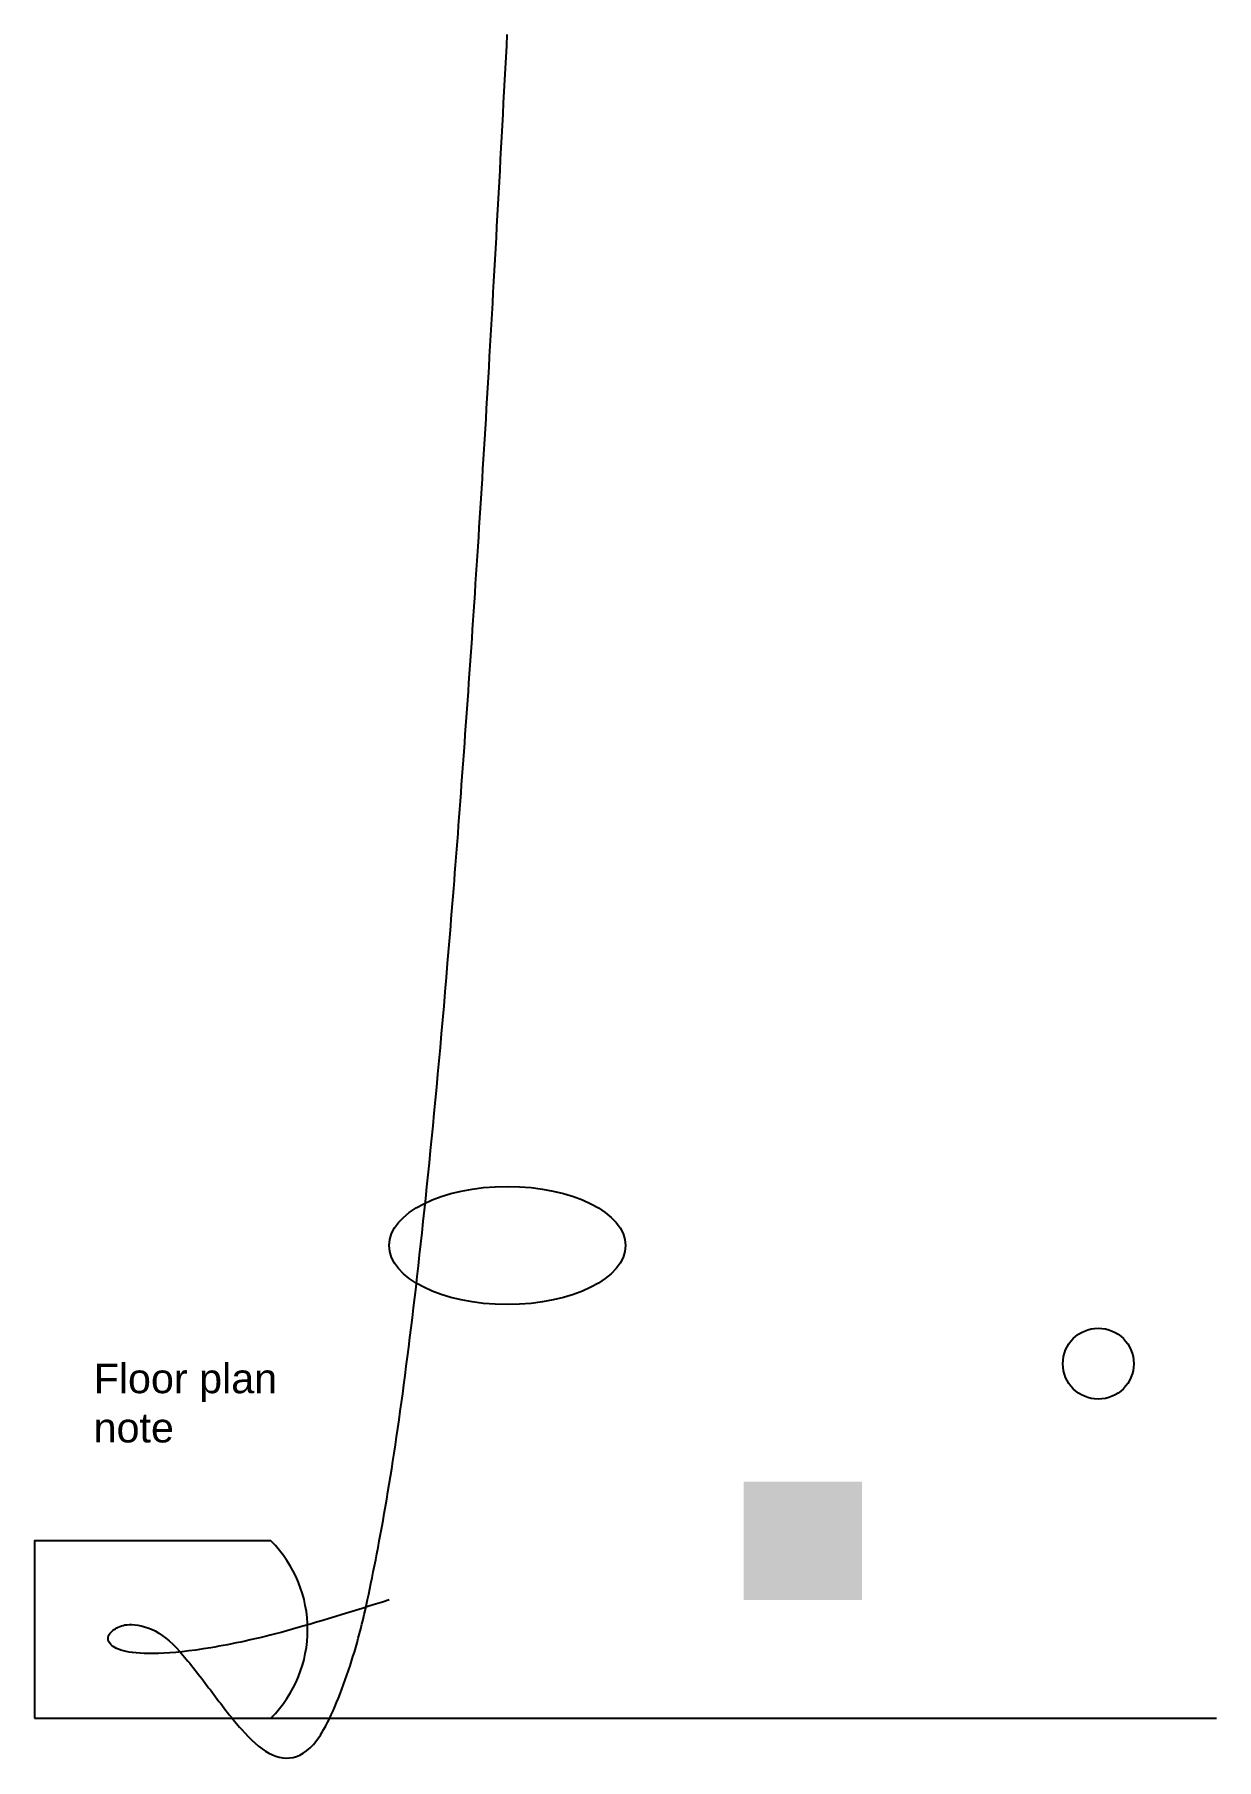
# Model space of a CAD drawing. Header units: millimetres. Extents: x 0 to 100, y -4 to 142.
import ezdxf

# ---------------------------------------------------------------- set-up
doc = ezdxf.new("R2010")
doc.units = ezdxf.units.MM
doc.layers.get('0').update_dxf_attribs({"linetype": 'CONTINUOUS'})
for name, color, linetype in [('HATCH', 5, 'CONTINUOUS'), ('TEXT', 3, 'CONTINUOUS'), ('WALLS', 1, 'CONTINUOUS')]:
    doc.layers.add(name, color=color, linetype=linetype)

msp = doc.modelspace()

# ---------------------------------------------------------------- hatches: boundary and pattern name
at = {"layer": 'HATCH'}
h = msp.add_hatch(color=256, dxfattribs=at)
h.dxf.hatch_style = 1
h.paths.add_polyline_path([(60, 10), (70, 10), (70, 20), (60, 20)])

# ---------------------------------------------------------------- linework, layer by layer
msp.add_line((0, 0), (100, 0))
msp.add_circle((90, 30), 3)
msp.add_ellipse((40, 40), major_axis=(10, 0), ratio=0.5)
msp.add_open_spline([(0, 0), (10, 20), (20, -10), (30, 10)], degree=3, knots=[0, 0, 0, 1, 2, 2, 3, 3])
at = {"layer": 'WALLS'}
msp.add_lwpolyline([(0, 0), (20, 0, 0.4142), (20, 15), (0, 15)], format="xyb", close=True, dxfattribs=at)

# ---------------------------------------------------------------- texts
at = {"layer": 'TEXT', "insert": (5, 30), "char_height": 2.5, "width": 20, "attachment_point": 1}
msp.add_mtext('{\\fArial|b0|i0|c0|p0;Floor plan note}', dxfattribs=at)

doc.saveas('drawing.dxf')
